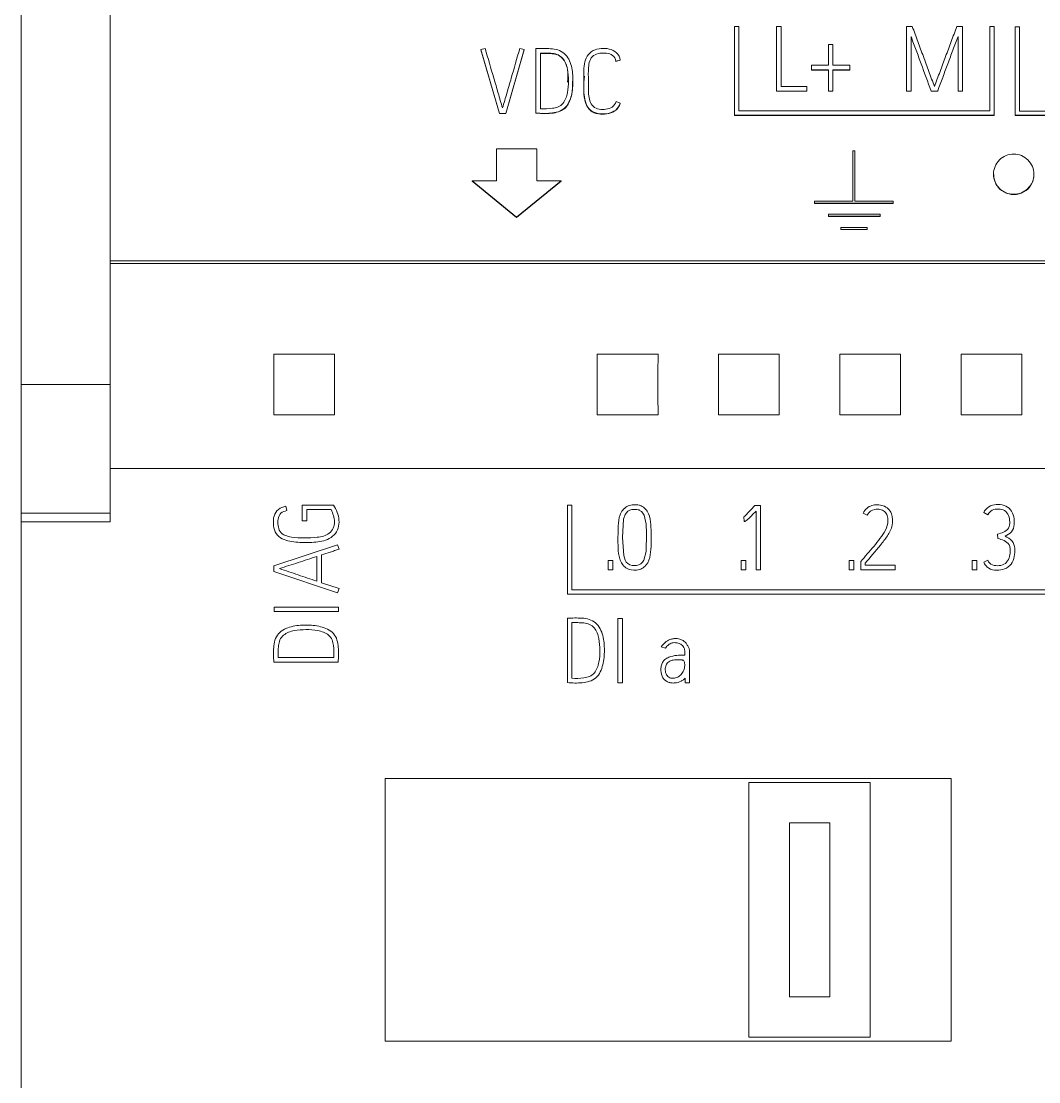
# Model space of a CAD drawing. Header units: millimetres. Extents: x 983 to 2111, y 2638 to 4457.
# Drawn here: x 1470.51 to 1495.68, y 3452.55 to 3478.79 of the extents above; entities that cross this region are included whole.
import ezdxf

# ---------------------------------------------------------------- set-up
doc = ezdxf.new("R2010")
doc.units = ezdxf.units.MM

# ---------------------------------------------------------------- blocks, each defined once
blk = doc.blocks.new('16DIDQ')
at = {"color": 7, "linetype": 'Continuous', "lineweight": 15}
for p, q in [((1470.51, 3469.808), (1470.51, 3500.253)), ((1472.71, 3472.864), (1472.71, 3499.407)), ((1488.261, 3478.664), (1488.151, 3478.664)), ((1488.151, 3478.664), (1488.151, 3476.468)), ((1488.261, 3476.579), (1488.261, 3478.664)), ((1489.196, 3477.067), (1489.196, 3478.661)), ((1489.196, 3478.661), (1489.309, 3478.661)), ((1489.309, 3478.661), (1489.309, 3477.18)), ((1492.409, 3477.067), (1492.409, 3478.663)), ((1492.409, 3478.663), (1492.551, 3478.663)), ((1493.651, 3478.663), (1493.796, 3478.663)), ((1493.796, 3478.663), (1493.796, 3477.067)), ((1494.47, 3478.664), (1494.47, 3476.579)), ((1494.58, 3478.664), (1494.47, 3478.664)), ((1494.58, 3476.468), (1494.58, 3478.664)), ((1495.093, 3478.654), (1495.203, 3478.654)), ((1495.093, 3476.468), (1495.093, 3478.654)), ((1495.203, 3478.654), (1495.203, 3476.569)), ((1490.476, 3478.22), (1490.587, 3478.22)), ((1490.476, 3477.706), (1490.476, 3478.22)), ((1490.587, 3478.22), (1490.587, 3477.706)), ((1492.522, 3478.415), (1492.522, 3477.067)), ((1493.683, 3477.067), (1493.683, 3478.419)), ((1481.876, 3478.091), (1481.985, 3478.122)), ((1482.338, 3476.515), (1481.876, 3478.091)), ((1481.876, 3478.084), (1481.876, 3478.091)), ((1481.876, 3478.084), (1482.338, 3476.508)), ((1482.953, 3478.091), (1482.493, 3476.515)), ((1482.493, 3476.508), (1482.953, 3478.084)), ((1482.844, 3478.122), (1482.953, 3478.091)), ((1482.953, 3478.084), (1482.953, 3478.091)), ((1483.243, 3478.116), (1483.243, 3476.526)), ((1483.357, 3476.63), (1483.357, 3478.003)), ((1485.329, 3477.834), (1485.221, 3477.808)), ((1485.329, 3477.827), (1485.221, 3477.801)), ((1485.221, 3477.808), (1485.221, 3477.801)), ((1485.329, 3477.834), (1485.329, 3477.827)), ((1490.059, 3477.594), (1490.059, 3477.706)), ((1490.059, 3477.706), (1490.476, 3477.706)), ((1490.587, 3477.706), (1491.009, 3477.706)), ((1491.009, 3477.706), (1491.009, 3477.594)), ((1484.426, 3477.445), (1484.426, 3477.438)), ((1490.476, 3477.594), (1490.059, 3477.594)), ((1490.059, 3477.587), (1490.059, 3477.594)), ((1490.059, 3477.587), (1490.476, 3477.587)), ((1490.476, 3477.067), (1490.476, 3477.594)), ((1491.009, 3477.594), (1490.587, 3477.594)), ((1490.587, 3477.594), (1490.587, 3477.067)), ((1490.587, 3477.587), (1491.009, 3477.587)), ((1491.009, 3477.594), (1491.009, 3477.587)), ((1484.158, 3477.311), (1484.158, 3477.318)), ((1489.309, 3477.18), (1489.944, 3477.18)), ((1489.944, 3477.18), (1489.944, 3477.067)), ((1489.944, 3477.067), (1489.196, 3477.067)), ((1489.196, 3477.06), (1489.196, 3477.067)), ((1489.196, 3477.06), (1489.944, 3477.06)), ((1489.944, 3477.067), (1489.944, 3477.06)), ((1490.587, 3477.067), (1490.476, 3477.067)), ((1490.476, 3477.067), (1490.476, 3477.06)), ((1490.476, 3477.06), (1490.587, 3477.06)), ((1490.587, 3477.067), (1490.587, 3477.06)), ((1492.522, 3477.067), (1492.409, 3477.067)), ((1492.409, 3477.067), (1492.409, 3477.06)), ((1492.522, 3477.06), (1492.409, 3477.06)), ((1492.522, 3477.06), (1492.522, 3477.067)), ((1493.179, 3477.067), (1493.017, 3477.067)), ((1493.017, 3477.06), (1493.017, 3477.067)), ((1493.179, 3477.06), (1493.017, 3477.06)), ((1493.179, 3477.06), (1493.179, 3477.067)), ((1493.796, 3477.067), (1493.683, 3477.067)), ((1493.683, 3477.06), (1493.683, 3477.067)), ((1493.796, 3477.06), (1493.683, 3477.06)), ((1493.796, 3477.06), (1493.796, 3477.067)), ((1485.223, 3476.805), (1485.327, 3476.767)), ((1485.327, 3476.767), (1485.327, 3476.76)), ((1482.338, 3476.508), (1482.338, 3476.515)), ((1482.493, 3476.515), (1482.338, 3476.515)), ((1482.338, 3476.508), (1482.493, 3476.508)), ((1482.493, 3476.508), (1482.493, 3476.515)), ((1483.243, 3476.526), (1483.243, 3476.519)), ((1488.151, 3476.468), (1488.151, 3476.461)), ((1488.151, 3476.468), (1494.58, 3476.468)), ((1488.151, 3476.461), (1494.58, 3476.461)), ((1494.47, 3476.579), (1488.261, 3476.579)), ((1494.58, 3476.468), (1494.58, 3476.461)), ((1495.093, 3476.461), (1495.093, 3476.468)), ((1530.594, 3476.468), (1495.093, 3476.468)), ((1495.093, 3476.461), (1530.594, 3476.461)), ((1495.203, 3476.569), (1530.484, 3476.569)), ((1482.264, 3474.842), (1482.266, 3475.634)), ((1482.266, 3475.634), (1483.264, 3475.634)), ((1483.264, 3475.634), (1483.264, 3474.842)), ((1491.082, 3475.589), (1491.081, 3474.343)), ((1491.132, 3475.589), (1491.082, 3475.589)), ((1491.132, 3474.341), (1491.132, 3475.589)), ((1481.664, 3474.842), (1482.264, 3474.842)), ((1482.764, 3473.944), (1481.664, 3474.842)), ((1481.664, 3474.842), (1481.664, 3474.834)), ((1482.764, 3473.937), (1481.664, 3474.834)), ((1483.864, 3474.842), (1482.764, 3473.944)), ((1483.864, 3474.834), (1482.764, 3473.937)), ((1483.264, 3474.842), (1483.864, 3474.842)), ((1483.864, 3474.834), (1483.864, 3474.842)), ((1494.56, 3475.009), (1494.56, 3475.002)), ((1495.56, 3475.002), (1495.56, 3475.009)), ((1490.132, 3474.291), (1490.132, 3474.343)), ((1491.081, 3474.343), (1490.132, 3474.343)), ((1492.081, 3474.291), (1490.132, 3474.291)), ((1490.132, 3474.291), (1490.132, 3474.284)), ((1490.132, 3474.284), (1492.081, 3474.284)), ((1492.081, 3474.341), (1491.132, 3474.341)), ((1492.081, 3474.341), (1492.081, 3474.291)), ((1492.081, 3474.284), (1492.081, 3474.291)), ((1490.482, 3473.968), (1490.482, 3474.02)), ((1491.758, 3474.02), (1490.482, 3474.02)), ((1491.758, 3474.02), (1491.758, 3473.968)), ((1482.764, 3473.937), (1482.764, 3473.944)), ((1490.482, 3473.968), (1490.482, 3473.961)), ((1491.758, 3473.968), (1490.482, 3473.968)), ((1490.482, 3473.961), (1491.758, 3473.961)), ((1491.758, 3473.961), (1491.758, 3473.968)), ((1490.783, 3473.645), (1490.783, 3473.694)), ((1491.433, 3473.694), (1490.783, 3473.694)), ((1491.433, 3473.645), (1490.783, 3473.645)), ((1490.783, 3473.645), (1490.783, 3473.638)), ((1490.783, 3473.638), (1491.433, 3473.638)), ((1491.433, 3473.694), (1491.433, 3473.645)), ((1491.433, 3473.638), (1491.433, 3473.645)), ((1538.31, 3472.864), (1472.71, 3472.864)), ((1472.71, 3472.796), (1472.71, 3472.864)), ((1538.31, 3472.796), (1472.71, 3472.796)), ((1472.71, 3472.796), (1472.71, 3467.724)), ((1476.758, 3470.56), (1478.262, 3470.56)), ((1484.758, 3470.56), (1486.262, 3470.56)), ((1487.758, 3470.56), (1489.262, 3470.56)), ((1492.262, 3470.56), (1490.758, 3470.56)), ((1493.758, 3470.56), (1495.262, 3470.56)), ((1472.71, 3469.808), (1470.51, 3469.808)), ((1470.51, 3466.62), (1470.51, 3469.808)), ((1478.262, 3469.056), (1476.758, 3469.056)), ((1486.262, 3469.056), (1484.758, 3469.056)), ((1489.262, 3469.056), (1487.758, 3469.056)), ((1490.758, 3469.056), (1492.262, 3469.056)), ((1495.262, 3469.056), (1493.758, 3469.056)), ((1538.31, 3467.724), (1472.71, 3467.724)), ((1472.71, 3466.407), (1472.71, 3467.724)), ((1477.081, 3466.685), (1477.055, 3466.793)), ((1477.463, 3466.822), (1477.463, 3466.429)), ((1478.238, 3466.822), (1477.463, 3466.822)), ((1477.574, 3466.429), (1477.574, 3466.711)), ((1477.574, 3466.711), (1478.173, 3466.711)), ((1484.021, 3464.617), (1484.021, 3466.817)), ((1484.021, 3466.817), (1484.131, 3466.817)), ((1484.131, 3466.817), (1484.131, 3464.727)), ((1488.657, 3466.813), (1488.797, 3466.813)), ((1488.686, 3465.22), (1488.686, 3466.676)), ((1488.797, 3466.813), (1488.797, 3465.22)), ((1470.51, 3466.42), (1470.51, 3466.62)), ((1470.51, 3466.62), (1472.71, 3466.62)), ((1470.51, 3466.407), (1470.51, 3466.42)), ((1470.51, 3466.407), (1470.51, 3447.209)), ((1472.71, 3466.407), (1470.51, 3466.407)), ((1477.463, 3466.429), (1477.574, 3466.429)), ((1488.395, 3466.418), (1488.388, 3466.536)), ((1491.337, 3466.625), (1491.436, 3466.574)), ((1494.318, 3466.636), (1494.42, 3466.585)), ((1494.657, 3466.103), (1494.664, 3465.992)), ((1476.757, 3465.322), (1478.335, 3465.839)), ((1478.335, 3465.839), (1478.371, 3465.73)), ((1477.825, 3464.94), (1477.825, 3465.551)), ((1477.938, 3465.588), (1477.938, 3464.903)), ((1485.03, 3465.217), (1485.03, 3465.45)), ((1485.03, 3465.45), (1485.143, 3465.45)), ((1485.143, 3465.45), (1485.143, 3465.217)), ((1488.322, 3465.455), (1488.435, 3465.455)), ((1488.322, 3465.222), (1488.322, 3465.455)), ((1488.435, 3465.455), (1488.435, 3465.222)), ((1490.99, 3465.222), (1490.99, 3465.455)), ((1490.99, 3465.455), (1491.104, 3465.455)), ((1491.104, 3465.455), (1491.104, 3465.222)), ((1491.277, 3465.426), (1491.277, 3465.222)), ((1491.388, 3465.386), (1491.388, 3465.333)), ((1494.031, 3465.222), (1494.031, 3465.455)), ((1494.031, 3465.455), (1494.145, 3465.455)), ((1494.145, 3465.455), (1494.145, 3465.222)), ((1494.42, 3465.46), (1494.318, 3465.413)), ((1476.757, 3465.18), (1476.757, 3465.322)), ((1478.335, 3464.65), (1476.757, 3465.18)), ((1485.143, 3465.217), (1485.03, 3465.217)), ((1488.435, 3465.222), (1488.322, 3465.222)), ((1488.797, 3465.22), (1488.686, 3465.22)), ((1491.104, 3465.222), (1490.99, 3465.222)), ((1492.129, 3465.222), (1491.277, 3465.222)), ((1491.388, 3465.333), (1492.129, 3465.333)), ((1492.129, 3465.333), (1492.129, 3465.222)), ((1494.145, 3465.222), (1494.031, 3465.222)), ((1477.938, 3464.903), (1478.371, 3464.756)), ((1478.371, 3464.756), (1478.335, 3464.65)), ((1508.07, 3464.617), (1484.021, 3464.617)), ((1484.131, 3464.727), (1507.962, 3464.727)), ((1476.764, 3464.299), (1478.36, 3464.299)), ((1476.764, 3464.299), (1476.764, 3464.188)), ((1478.36, 3464.299), (1478.36, 3464.188)), ((1478.36, 3464.188), (1476.764, 3464.188)), ((1484.02, 3462.433), (1484.02, 3464.027)), ((1484.133, 3463.914), (1484.133, 3462.538)), ((1485.269, 3462.422), (1485.269, 3464.018)), ((1485.269, 3464.018), (1485.38, 3464.018)), ((1485.38, 3464.018), (1485.38, 3462.422)), ((1486.336, 3463.317), (1486.443, 3463.281)), ((1478.244, 3463.052), (1476.868, 3463.052)), ((1478.349, 3462.939), (1476.755, 3462.939)), ((1486.929, 3462.538), (1486.929, 3462.422)), ((1485.38, 3462.422), (1485.269, 3462.422)), ((1486.929, 3462.422), (1487.042, 3462.422)), ((1479.51, 3453.558), (1479.51, 3460.058)), ((1479.51, 3460.058), (1493.51, 3460.058)), ((1491.51, 3459.958), (1488.51, 3459.958)), ((1488.51, 3459.958), (1488.51, 3453.658)), ((1491.51, 3453.658), (1491.51, 3459.958)), ((1493.51, 3460.058), (1493.51, 3453.558)), ((1489.51, 3454.658), (1489.51, 3458.958)), ((1489.51, 3458.958), (1490.51, 3458.958)), ((1490.51, 3458.958), (1490.51, 3454.658)), ((1490.51, 3454.658), (1489.51, 3454.658)), ((1493.51, 3453.558), (1479.51, 3453.558)), ((1488.51, 3453.658), (1491.51, 3453.658))]:
    blk.add_line(p, q, dxfattribs=at)
at = {"color": 7, "linetype": 'Continuous', "lineweight": 15, "flags": 128}
blk.add_lwpolyline([(1485.737, 3466.714), (1485.615, 3466.714), (1485.563, 3466.698), (1485.518, 3466.67), (1485.481, 3466.633), (1485.451, 3466.589), (1485.41, 3466.475), (1485.384, 3466.024), (1485.412, 3465.573), (1485.451, 3465.456), (1485.477, 3465.414), (1485.514, 3465.376), (1485.563, 3465.348), (1485.619, 3465.33), (1485.733, 3465.328), (1485.789, 3465.343), (1485.837, 3465.37), (1485.877, 3465.407), (1485.91, 3465.456), (1485.968, 3465.674), (1485.978, 3466.127), (1485.97, 3466.352), (1485.919, 3466.573), (1485.888, 3466.624), (1485.851, 3466.664), (1485.781, 3466.705), (1485.776, 3466.707), (1485.773, 3466.708), (1485.773, 3466.708), (1485.773, 3466.708), (1485.773, 3466.708), (1485.773, 3466.708), (1485.773, 3466.708), (1485.772, 3466.708), (1485.772, 3466.708), (1485.772, 3466.708), (1485.772, 3466.708), (1485.772, 3466.708), (1485.772, 3466.708), (1485.773, 3466.708), (1485.773, 3466.708), (1485.774, 3466.708), (1485.774, 3466.708), (1485.774, 3466.708), (1485.774, 3466.708), (1485.774, 3466.708), (1485.772, 3466.708), (1485.772, 3466.708), (1485.772, 3466.708), (1485.772, 3466.708), (1485.773, 3466.708), (1485.773, 3466.708), (1485.773, 3466.708), (1485.773, 3466.708), (1485.785, 3466.704), (1485.786, 3466.703), (1485.796, 3466.7), (1485.803, 3466.698), (1485.806, 3466.697), (1485.807, 3466.697), (1485.807, 3466.697), (1485.807, 3466.697), (1485.807, 3466.697), (1485.807, 3466.697), (1485.807, 3466.697), (1485.807, 3466.697), (1485.807, 3466.697), (1485.808, 3466.696), (1485.808, 3466.696), (1485.808, 3466.696), (1485.808, 3466.696), (1485.807, 3466.696), (1485.806, 3466.697), (1485.806, 3466.697), (1485.806, 3466.697), (1485.806, 3466.697), (1485.806, 3466.697), (1485.807, 3466.697), (1485.807, 3466.697), (1485.807, 3466.696), (1485.808, 3466.696), (1485.808, 3466.696), (1485.808, 3466.696), (1485.807, 3466.696), (1485.807, 3466.697), (1485.806, 3466.697), (1485.806, 3466.697), (1485.806, 3466.697), (1485.806, 3466.697), (1485.806, 3466.697), (1485.806, 3466.697), (1485.807, 3466.697), (1485.807, 3466.697), (1485.807, 3466.696), (1485.807, 3466.696), (1485.807, 3466.696), (1485.807, 3466.696), (1485.807, 3466.697), (1485.806, 3466.697), (1485.806, 3466.697), (1485.806, 3466.697), (1485.806, 3466.697), (1485.806, 3466.697), (1485.807, 3466.697), (1485.807, 3466.697), (1485.807, 3466.697), (1485.807, 3466.697), (1485.807, 3466.697), (1485.806, 3466.697), (1485.806, 3466.697), (1485.806, 3466.697), (1485.806, 3466.697), (1485.806, 3466.697), (1485.807, 3466.697), (1485.807, 3466.697), (1485.807, 3466.697), (1485.807, 3466.697), (1485.807, 3466.697), (1485.807, 3466.697), (1485.806, 3466.697), (1485.806, 3466.697), (1485.806, 3466.697), (1485.806, 3466.697), (1485.806, 3466.697), (1485.806, 3466.697), (1485.806, 3466.697), (1485.807, 3466.697), (1485.807, 3466.697), (1485.807, 3466.697), (1485.807, 3466.697), (1485.807, 3466.697), (1485.806, 3466.697), (1485.806, 3466.697), (1485.806, 3466.697), (1485.806, 3466.697), (1485.803, 3466.698), (1485.785, 3466.703), (1485.737, 3466.714)], dxfattribs=at)
at = {"color": 7, "linetype": 'Continuous', "lineweight": 15}
blk.add_arc((1495.063, 3475.001), 0.497, 179.8041, 0.1512, dxfattribs=at)
for points, knots in [([(1492.551, 3478.663), (1492.597, 3478.539), (1492.642, 3478.415), (1492.733, 3478.168), (1492.78, 3478.045), (1492.869, 3477.797), (1492.915, 3477.673), (1492.984, 3477.488), (1493.007, 3477.426), (1493.053, 3477.302), (1493.074, 3477.24), (1493.101, 3477.18)], [0, 0, 0, 0, 0.25, 0.25, 0.5, 0.5, 0.75, 0.75, 0.875, 0.875, 1, 1, 1, 1]), ([(1493.101, 3477.18), (1493.144, 3477.304), (1493.192, 3477.427), (1493.238, 3477.551), (1493.284, 3477.674), (1493.329, 3477.798), (1493.375, 3477.922), (1493.421, 3478.045), (1493.468, 3478.168), (1493.514, 3478.292), (1493.56, 3478.415), (1493.606, 3478.539), (1493.651, 3478.663)], [0, 0, 0, 0, 0.000396463, 0.000396463, 0.000396463, 0.000792825, 0.000792825, 0.000792825, 0.001189117, 0.001189117, 0.001189117, 0.001585407, 0.001585407, 0.001585407, 0.001585407]), ([(1493.017, 3477.067), (1492.935, 3477.291), (1492.852, 3477.516), (1492.728, 3477.853), (1492.688, 3477.966), (1492.604, 3478.19), (1492.561, 3478.302), (1492.522, 3478.415)], [0, 0, 0, 0, 0.5, 0.5, 0.75, 0.75, 1, 1, 1, 1]), ([(1493.683, 3478.419), (1493.641, 3478.306), (1493.597, 3478.194), (1493.555, 3478.082), (1493.513, 3477.969), (1493.471, 3477.856), (1493.43, 3477.743), (1493.388, 3477.631), (1493.346, 3477.518), (1493.304, 3477.405), (1493.262, 3477.292), (1493.221, 3477.179), (1493.179, 3477.067)], [0, 0, 0, 0, 0.000361634, 0.000361634, 0.000361634, 0.000723249, 0.000723249, 0.000723249, 0.001084847, 0.001084847, 0.001084847, 0.001446445, 0.001446445, 0.001446445, 0.001446445]), ([(1481.985, 3478.122), (1482.056, 3477.876), (1482.126, 3477.63), (1482.236, 3477.262), (1482.272, 3477.139), (1482.343, 3476.893), (1482.376, 3476.77), (1482.416, 3476.648)], [0, 0, 0, 0, 0.5, 0.5, 0.75, 0.75, 1, 1, 1, 1]), ([(1482.416, 3476.648), (1482.435, 3476.709), (1482.451, 3476.771), (1482.487, 3476.894), (1482.505, 3476.955), (1482.56, 3477.139), (1482.595, 3477.262), (1482.7, 3477.631), (1482.771, 3477.877), (1482.844, 3478.122)], [0, 0, 0, 0, 0.125, 0.125, 0.25, 0.25, 0.5, 0.5, 1, 1, 1, 1]), ([(1483.243, 3476.526), (1483.365, 3476.51), (1483.487, 3476.509), (1483.669, 3476.527), (1483.73, 3476.538), (1483.847, 3476.575), (1483.903, 3476.602), (1483.997, 3476.682), (1484.031, 3476.734), (1484.084, 3476.844), (1484.104, 3476.901), (1484.149, 3477.079), (1484.158, 3477.201), (1484.157, 3477.443), (1484.149, 3477.565), (1484.09, 3477.801), (1484.032, 3477.915), (1483.895, 3478.035), (1483.841, 3478.066), (1483.725, 3478.102), (1483.664, 3478.11), (1483.544, 3478.118), (1483.484, 3478.118), (1483.364, 3478.117), (1483.304, 3478.116), (1483.243, 3478.116)], [0, 0, 0, 0, 0.125, 0.125, 0.1875, 0.1875, 0.25, 0.25, 0.3125, 0.3125, 0.375, 0.375, 0.5, 0.5, 0.625, 0.625, 0.75, 0.75, 0.8125, 0.8125, 0.875, 0.875, 0.9375, 0.9375, 1, 1, 1, 1]), ([(1483.357, 3478.003), (1483.406, 3478.003), (1483.455, 3478.003), (1483.553, 3478.002), (1483.602, 3478.002), (1483.699, 3477.992), (1483.748, 3477.981), (1483.835, 3477.938), (1483.874, 3477.907), (1483.939, 3477.834), (1483.964, 3477.791), (1484.001, 3477.7), (1484.013, 3477.653), (1484.04, 3477.509), (1484.045, 3477.413), (1484.047, 3477.22), (1484.042, 3477.123), (1484.013, 3476.98), (1483.999, 3476.933), (1483.963, 3476.842), (1483.94, 3476.798), (1483.878, 3476.722), (1483.837, 3476.693), (1483.746, 3476.657), (1483.697, 3476.647), (1483.552, 3476.627), (1483.454, 3476.625), (1483.357, 3476.63)], [0, 0, 0, 0, 0.0625, 0.0625, 0.125, 0.125, 0.1875, 0.1875, 0.25, 0.25, 0.3125, 0.3125, 0.375, 0.375, 0.5, 0.5, 0.625, 0.625, 0.6875, 0.6875, 0.75, 0.75, 0.8125, 0.8125, 0.875, 0.875, 1, 1, 1, 1]), ([(1483.357, 3477.996), (1483.453, 3477.999), (1483.595, 3478.003), (1483.78, 3477.968), (1483.89, 3477.891), (1483.98, 3477.767), (1484.042, 3477.562), (1484.031, 3477.392), (1484.024, 3477.289)], [0, 0, 0, 0, 0.244544, 0.356373, 0.469106, 0.574043, 0.739723, 1, 1, 1, 1]), ([(1485.327, 3476.767), (1485.308, 3476.701), (1485.268, 3476.641), (1485.161, 3476.554), (1485.094, 3476.528), (1484.959, 3476.499), (1484.889, 3476.495), (1484.753, 3476.512), (1484.685, 3476.532), (1484.567, 3476.604), (1484.523, 3476.662), (1484.466, 3476.787), (1484.449, 3476.855), (1484.419, 3477.058), (1484.426, 3477.194), (1484.426, 3477.397), (1484.426, 3477.465), (1484.427, 3477.601), (1484.429, 3477.669), (1484.451, 3477.804), (1484.473, 3477.871), (1484.544, 3477.986), (1484.594, 3478.036), (1484.717, 3478.097), (1484.785, 3478.111), (1484.921, 3478.125), (1484.99, 3478.122), (1485.123, 3478.092), (1485.187, 3478.062), (1485.286, 3477.966), (1485.318, 3477.903), (1485.329, 3477.834)], [0, 0, 0, 0, 0.0625, 0.0625, 0.125, 0.125, 0.1875, 0.1875, 0.25, 0.25, 0.3125, 0.3125, 0.375, 0.375, 0.5, 0.5, 0.5625, 0.5625, 0.625, 0.625, 0.6875, 0.6875, 0.75, 0.75, 0.8125, 0.8125, 0.875, 0.875, 0.9375, 0.9375, 1, 1, 1, 1]), ([(1485.221, 3477.808), (1485.21, 3477.862), (1485.182, 3477.912), (1485.097, 3477.984), (1485.042, 3477.999), (1484.932, 3478.009), (1484.876, 3478.01), (1484.768, 3477.993), (1484.714, 3477.975), (1484.622, 3477.911), (1484.591, 3477.863), (1484.555, 3477.758), (1484.547, 3477.703), (1484.533, 3477.54), (1484.54, 3477.429), (1484.539, 3477.208), (1484.536, 3477.098), (1484.55, 3476.933), (1484.557, 3476.878), (1484.592, 3476.773), (1484.621, 3476.724), (1484.702, 3476.649), (1484.754, 3476.623), (1484.863, 3476.608), (1484.919, 3476.612), (1485.029, 3476.624), (1485.085, 3476.637), (1485.174, 3476.704), (1485.206, 3476.752), (1485.223, 3476.805)], [0, 0, 0, 0, 0.0625, 0.0625, 0.125, 0.125, 0.1875, 0.1875, 0.25, 0.25, 0.3125, 0.3125, 0.375, 0.375, 0.5, 0.5, 0.625, 0.625, 0.6875, 0.6875, 0.75, 0.75, 0.8125, 0.8125, 0.875, 0.875, 0.9375, 0.9375, 1, 1, 1, 1]), ([(1485.327, 3476.76), (1485.313, 3476.724), (1485.284, 3476.652), (1485.198, 3476.57), (1485.065, 3476.508), (1484.888, 3476.481), (1484.712, 3476.511), (1484.582, 3476.583), (1484.496, 3476.694), (1484.403, 3476.98), (1484.424, 3477.24), (1484.44, 3477.439)], [0, 0, 0, 0, 0.0657342, 0.1314799, 0.1965134, 0.3130144, 0.4303812, 0.495363, 0.5608197, 0.6648703, 1, 1, 1, 1]), ([(1483.243, 3476.519), (1483.389, 3476.51), (1483.592, 3476.496), (1483.832, 3476.557), (1483.961, 3476.632), (1484.065, 3476.774), (1484.148, 3477.004), (1484.145, 3477.201), (1484.144, 3477.311)], [0, 0, 0, 0, 0.297259, 0.415033, 0.506017, 0.597426, 0.773064, 1, 1, 1, 1]), ([(1495.56, 3475.009), (1495.56, 3475.141), (1495.505, 3475.269), (1495.321, 3475.453), (1495.19, 3475.507), (1494.93, 3475.507), (1494.8, 3475.454), (1494.613, 3475.269), (1494.56, 3475.139), (1494.56, 3474.879), (1494.614, 3474.749), (1494.798, 3474.566), (1494.928, 3474.512), (1495.191, 3474.511), (1495.32, 3474.565), (1495.505, 3474.749), (1495.56, 3474.877), (1495.56, 3475.009)], [0, 0, 0, 0, 0.125, 0.125, 0.25, 0.25, 0.375, 0.375, 0.5, 0.5, 0.625, 0.625, 0.75, 0.75, 0.875, 0.875, 1, 1, 1, 1]), ([(1477.055, 3466.793), (1476.989, 3466.78), (1476.926, 3466.755), (1476.82, 3466.676), (1476.782, 3466.616), (1476.746, 3466.489), (1476.744, 3466.421), (1476.751, 3466.289), (1476.765, 3466.222), (1476.823, 3466.103), (1476.87, 3466.052), (1476.98, 3465.977), (1477.043, 3465.953), (1477.235, 3465.905), (1477.368, 3465.9), (1477.633, 3465.898), (1477.766, 3465.899), (1477.961, 3465.928), (1478.026, 3465.944), (1478.147, 3466), (1478.202, 3466.038), (1478.296, 3466.131), (1478.33, 3466.19), (1478.368, 3466.318), (1478.374, 3466.384), (1478.365, 3466.517), (1478.349, 3466.581), (1478.3, 3466.705), (1478.272, 3466.765), (1478.238, 3466.822)], [0, 0, 0, 0, 0.0625, 0.0625, 0.125, 0.125, 0.1875, 0.1875, 0.25, 0.25, 0.3125, 0.3125, 0.375, 0.375, 0.5, 0.5, 0.625, 0.625, 0.6875, 0.6875, 0.75, 0.75, 0.8125, 0.8125, 0.875, 0.875, 0.9375, 0.9375, 1, 1, 1, 1]), ([(1478.173, 3466.711), (1478.199, 3466.664), (1478.218, 3466.615), (1478.248, 3466.513), (1478.259, 3466.46), (1478.26, 3466.354), (1478.25, 3466.3), (1478.207, 3466.203), (1478.171, 3466.161), (1478.087, 3466.095), (1478.041, 3466.068), (1477.937, 3466.038), (1477.885, 3466.031), (1477.726, 3466.014), (1477.619, 3466.012), (1477.406, 3466.013), (1477.298, 3466.016), (1477.14, 3466.04), (1477.088, 3466.052), (1476.989, 3466.092), (1476.942, 3466.123), (1476.882, 3466.212), (1476.87, 3466.265), (1476.858, 3466.371), (1476.857, 3466.425), (1476.873, 3466.53), (1476.895, 3466.584), (1476.975, 3466.656), (1477.029, 3466.672), (1477.081, 3466.685)], [0, 0, 0, 0, 0.0625, 0.0625, 0.125, 0.125, 0.1875, 0.1875, 0.25, 0.25, 0.3125, 0.3125, 0.375, 0.375, 0.5, 0.5, 0.625, 0.625, 0.6875, 0.6875, 0.75, 0.75, 0.8125, 0.8125, 0.875, 0.875, 0.9375, 0.9375, 1, 1, 1, 1]), ([(1485.76, 3466.825), (1485.805, 3466.817), (1485.849, 3466.802), (1485.838, 3466.806), (1485.794, 3466.821), (1485.814, 3466.814), (1485.864, 3466.795), (1485.939, 3466.743), (1485.97, 3466.708), (1486.044, 3466.592), (1486.065, 3466.501), (1486.088, 3466.32), (1486.089, 3466.229), (1486.09, 3466.047), (1486.091, 3465.955), (1486.088, 3465.773), (1486.085, 3465.682), (1486.054, 3465.502), (1486.025, 3465.412), (1485.939, 3465.305), (1485.904, 3465.274), (1485.824, 3465.231), (1485.779, 3465.219), (1485.641, 3465.203), (1485.545, 3465.219), (1485.43, 3465.297), (1485.397, 3465.33), (1485.347, 3465.406), (1485.328, 3465.449), (1485.288, 3465.58), (1485.278, 3465.671), (1485.27, 3465.853), (1485.271, 3465.944), (1485.272, 3466.127), (1485.27, 3466.218), (1485.281, 3466.4), (1485.292, 3466.493), (1485.34, 3466.621), (1485.361, 3466.662), (1485.417, 3466.735), (1485.453, 3466.766), (1485.533, 3466.81), (1485.578, 3466.822), (1485.669, 3466.833), (1485.715, 3466.833), (1485.76, 3466.825)], [0, 0, 0, 0, 0.03125, 0.03125, 0.0625, 0.0625, 0.09375, 0.09375, 0.125, 0.125, 0.1875, 0.1875, 0.25, 0.25, 0.3125, 0.3125, 0.375, 0.375, 0.4375, 0.4375, 0.46875, 0.46875, 0.5, 0.5, 0.5625, 0.5625, 0.59375, 0.59375, 0.625, 0.625, 0.6875, 0.6875, 0.75, 0.75, 0.8125, 0.8125, 0.875, 0.875, 0.90625, 0.90625, 0.9375, 0.9375, 0.96875, 0.96875, 1, 1, 1, 1]), ([(1488.388, 3466.536), (1488.413, 3466.557), (1488.437, 3466.579), (1488.46, 3466.602), (1488.483, 3466.624), (1488.505, 3466.648), (1488.527, 3466.671), (1488.571, 3466.718), (1488.615, 3466.765), (1488.657, 3466.813)], [0, 0, 0, 0, 0.000096796, 0.000096796, 0.000096796, 0.0001933989, 0.0001933989, 0.0001933989, 0.000385964, 0.000385964, 0.000385964, 0.000385964]), ([(1488.686, 3466.676), (1488.664, 3466.652), (1488.641, 3466.628), (1488.618, 3466.604), (1488.596, 3466.58), (1488.573, 3466.556), (1488.549, 3466.532), (1488.529, 3466.512), (1488.507, 3466.491), (1488.485, 3466.471), (1488.47, 3466.457), (1488.455, 3466.444), (1488.437, 3466.433), (1488.43, 3466.428), (1488.422, 3466.424), (1488.414, 3466.421), (1488.408, 3466.42), (1488.402, 3466.418), (1488.395, 3466.418)], [0, 0, 0, 0, 0.0000990184, 0.0000990184, 0.0000990184, 0.0001980448, 0.0001980448, 0.0001980448, 0.0002868806, 0.0002868806, 0.0002868806, 0.0003483915, 0.0003483915, 0.0003483915, 0.0003746495, 0.0003746495, 0.0003746495, 0.000393231, 0.000393231, 0.000393231, 0.000393231]), ([(1491.436, 3466.574), (1491.472, 3466.649), (1491.545, 3466.704), (1491.669, 3466.723), (1491.71, 3466.722), (1491.792, 3466.706), (1491.832, 3466.69), (1491.896, 3466.637), (1491.919, 3466.601), (1491.945, 3466.521), (1491.95, 3466.48), (1491.948, 3466.355), (1491.926, 3466.273), (1491.85, 3466.127), (1491.801, 3466.061), (1491.703, 3465.928), (1491.651, 3465.865), (1491.492, 3465.675), (1491.384, 3465.551), (1491.277, 3465.426)], [0, 0, 0, 0, 0.125, 0.125, 0.1875, 0.1875, 0.25, 0.25, 0.3125, 0.3125, 0.375, 0.375, 0.5, 0.5, 0.625, 0.625, 0.75, 0.75, 1, 1, 1, 1]), ([(1491.388, 3465.386), (1491.512, 3465.534), (1491.639, 3465.68), (1491.822, 3465.904), (1491.881, 3465.98), (1491.961, 3466.101), (1491.986, 3466.142), (1492.026, 3466.23), (1492.042, 3466.277), (1492.069, 3466.418), (1492.069, 3466.519), (1492.018, 3466.656), (1491.991, 3466.697), (1491.923, 3466.765), (1491.879, 3466.79), (1491.788, 3466.822), (1491.739, 3466.83), (1491.643, 3466.832), (1491.594, 3466.827), (1491.455, 3466.784), (1491.377, 3466.714), (1491.337, 3466.625)], [0, 0, 0, 0, 0.25, 0.25, 0.375, 0.375, 0.4375, 0.4375, 0.5, 0.5, 0.625, 0.625, 0.6875, 0.6875, 0.75, 0.75, 0.8125, 0.8125, 0.875, 0.875, 1, 1, 1, 1]), ([(1494.848, 3466.052), (1494.906, 3466.081), (1494.961, 3466.114), (1495.046, 3466.213), (1495.068, 3466.276), (1495.078, 3466.406), (1495.073, 3466.47), (1495.045, 3466.596), (1495.02, 3466.658), (1494.938, 3466.757), (1494.882, 3466.795), (1494.758, 3466.834), (1494.693, 3466.839), (1494.564, 3466.83), (1494.5, 3466.812), (1494.39, 3466.745), (1494.344, 3466.696), (1494.318, 3466.636)], [0, 0, 0, 0, 0.125, 0.125, 0.25, 0.25, 0.375, 0.375, 0.5, 0.5, 0.625, 0.625, 0.75, 0.75, 0.875, 0.875, 1, 1, 1, 1]), ([(1494.42, 3466.585), (1494.444, 3466.632), (1494.481, 3466.673), (1494.576, 3466.719), (1494.631, 3466.726), (1494.736, 3466.723), (1494.79, 3466.714), (1494.88, 3466.656), (1494.913, 3466.611), (1494.953, 3466.514), (1494.96, 3466.46), (1494.962, 3466.354), (1494.958, 3466.299), (1494.901, 3466.209), (1494.857, 3466.176), (1494.761, 3466.132), (1494.708, 3466.118), (1494.657, 3466.103)], [0, 0, 0, 0, 0.125, 0.125, 0.25, 0.25, 0.375, 0.375, 0.5, 0.5, 0.625, 0.625, 0.75, 0.75, 0.875, 0.875, 1, 1, 1, 1]), ([(1494.318, 3465.413), (1494.331, 3465.382), (1494.348, 3465.353), (1494.389, 3465.3), (1494.415, 3465.278), (1494.502, 3465.227), (1494.57, 3465.213), (1494.705, 3465.21), (1494.772, 3465.218), (1494.898, 3465.266), (1494.954, 3465.308), (1495.035, 3465.418), (1495.059, 3465.483), (1495.086, 3465.614), (1495.091, 3465.682), (1495.081, 3465.817), (1495.057, 3465.884), (1494.969, 3465.987), (1494.909, 3466.021), (1494.848, 3466.052)], [0, 0, 0, 0, 0.0625, 0.0625, 0.125, 0.125, 0.25, 0.25, 0.375, 0.375, 0.5, 0.5, 0.625, 0.625, 0.75, 0.75, 0.875, 0.875, 1, 1, 1, 1]), ([(1494.664, 3465.992), (1494.718, 3465.983), (1494.771, 3465.97), (1494.871, 3465.921), (1494.916, 3465.885), (1494.958, 3465.814), (1494.967, 3465.787), (1494.975, 3465.732), (1494.975, 3465.704), (1494.971, 3465.622), (1494.963, 3465.567), (1494.927, 3465.461), (1494.897, 3465.413), (1494.808, 3465.346), (1494.752, 3465.331), (1494.642, 3465.321), (1494.584, 3465.323), (1494.481, 3465.363), (1494.442, 3465.408), (1494.42, 3465.46)], [0, 0, 0, 0, 0.125, 0.125, 0.25, 0.25, 0.3125, 0.3125, 0.375, 0.375, 0.5, 0.5, 0.625, 0.625, 0.75, 0.75, 0.875, 0.875, 1, 1, 1, 1]), ([(1478.371, 3465.73), (1478.334, 3465.719), (1478.298, 3465.707), (1478.263, 3465.695), (1478.227, 3465.682), (1478.191, 3465.67), (1478.155, 3465.658), (1478.083, 3465.634), (1478.01, 3465.611), (1477.938, 3465.588)], [0, 0, 0, 0, 0.0001138932, 0.0001138932, 0.0001138932, 0.000227757, 0.000227757, 0.000227757, 0.000455426, 0.000455426, 0.000455426, 0.000455426]), ([(1477.825, 3465.551), (1477.748, 3465.526), (1477.67, 3465.501), (1477.593, 3465.476), (1477.516, 3465.451), (1477.439, 3465.426), (1477.362, 3465.4), (1477.208, 3465.35), (1477.053, 3465.302), (1476.899, 3465.251)], [0, 0, 0, 0, 0.0002431716, 0.0002431716, 0.0002431716, 0.00048634, 0.00048634, 0.00048634, 0.0009726669, 0.0009726669, 0.0009726669, 0.0009726669]), ([(1476.899, 3465.251), (1476.977, 3465.225), (1477.054, 3465.2), (1477.131, 3465.174), (1477.208, 3465.148), (1477.285, 3465.122), (1477.362, 3465.096), (1477.516, 3465.043), (1477.67, 3464.992), (1477.825, 3464.94)], [0, 0, 0, 0, 0.0002440374, 0.0002440374, 0.0002440374, 0.0004880737, 0.0004880737, 0.0004880737, 0.0009761416, 0.0009761416, 0.0009761416, 0.0009761416]), ([(1476.755, 3462.939), (1476.754, 3463.059), (1476.749, 3463.179), (1476.76, 3463.359), (1476.768, 3463.419), (1476.805, 3463.536), (1476.835, 3463.591), (1476.956, 3463.729), (1477.071, 3463.785), (1477.308, 3463.844), (1477.43, 3463.853), (1477.674, 3463.854), (1477.795, 3463.845), (1478.032, 3463.784), (1478.151, 3463.736), (1478.275, 3463.598), (1478.302, 3463.542), (1478.337, 3463.425), (1478.347, 3463.365), (1478.367, 3463.182), (1478.363, 3463.06), (1478.349, 3462.939)], [0, 0, 0, 0, 0.125, 0.125, 0.1875, 0.1875, 0.25, 0.25, 0.375, 0.375, 0.5, 0.5, 0.625, 0.625, 0.75, 0.75, 0.8125, 0.8125, 0.875, 0.875, 1, 1, 1, 1]), ([(1484.02, 3464.027), (1484.14, 3464.028), (1484.26, 3464.032), (1484.44, 3464.022), (1484.5, 3464.014), (1484.617, 3463.976), (1484.671, 3463.946), (1484.81, 3463.827), (1484.865, 3463.711), (1484.925, 3463.474), (1484.934, 3463.352), (1484.935, 3463.108), (1484.925, 3462.988), (1484.881, 3462.811), (1484.86, 3462.752), (1484.807, 3462.642), (1484.772, 3462.59), (1484.68, 3462.509), (1484.624, 3462.48), (1484.506, 3462.445), (1484.446, 3462.435), (1484.265, 3462.415), (1484.141, 3462.419), (1484.02, 3462.433)], [0, 0, 0, 0, 0.125, 0.125, 0.1875, 0.1875, 0.25, 0.25, 0.375, 0.375, 0.5, 0.5, 0.625, 0.625, 0.6875, 0.6875, 0.75, 0.75, 0.8125, 0.8125, 0.875, 0.875, 1, 1, 1, 1]), ([(1484.133, 3462.538), (1484.231, 3462.533), (1484.328, 3462.533), (1484.474, 3462.554), (1484.522, 3462.565), (1484.613, 3462.603), (1484.655, 3462.631), (1484.718, 3462.707), (1484.74, 3462.751), (1484.776, 3462.842), (1484.789, 3462.889), (1484.818, 3463.033), (1484.824, 3463.131), (1484.821, 3463.325), (1484.817, 3463.423), (1484.779, 3463.614), (1484.747, 3463.709), (1484.651, 3463.821), (1484.611, 3463.852), (1484.522, 3463.892), (1484.473, 3463.903), (1484.376, 3463.913), (1484.327, 3463.913), (1484.23, 3463.915), (1484.182, 3463.915), (1484.133, 3463.914)], [0, 0, 0, 0, 0.125, 0.125, 0.1875, 0.1875, 0.25, 0.25, 0.3125, 0.3125, 0.375, 0.375, 0.5, 0.5, 0.625, 0.625, 0.75, 0.75, 0.8125, 0.8125, 0.875, 0.875, 0.9375, 0.9375, 1, 1, 1, 1]), ([(1476.868, 3463.052), (1476.868, 3463.101), (1476.868, 3463.149), (1476.868, 3463.247), (1476.869, 3463.296), (1476.879, 3463.393), (1476.89, 3463.441), (1476.93, 3463.53), (1476.961, 3463.569), (1477.072, 3463.665), (1477.168, 3463.698), (1477.358, 3463.736), (1477.457, 3463.74), (1477.651, 3463.743), (1477.749, 3463.737), (1477.941, 3463.698), (1478.036, 3463.668), (1478.15, 3463.574), (1478.181, 3463.534), (1478.218, 3463.443), (1478.226, 3463.394), (1478.248, 3463.248), (1478.249, 3463.15), (1478.244, 3463.052)], [0, 0, 0, 0, 0.0625, 0.0625, 0.125, 0.125, 0.1875, 0.1875, 0.25, 0.25, 0.375, 0.375, 0.5, 0.5, 0.625, 0.625, 0.75, 0.75, 0.8125, 0.8125, 0.875, 0.875, 1, 1, 1, 1]), ([(1487.042, 3462.422), (1487.042, 3462.535), (1487.042, 3462.729), (1487.043, 3462.973), (1487.041, 3463.123), (1487.043, 3463.203), (1487.038, 3463.244), (1487.025, 3463.289), (1486.997, 3463.344), (1486.947, 3463.42), (1486.862, 3463.494), (1486.747, 3463.523), (1486.642, 3463.521), (1486.539, 3463.494), (1486.43, 3463.428), (1486.369, 3463.355), (1486.336, 3463.317)], [0, 0, 0, 0, 0.1962034, 0.3377907, 0.424762, 0.4571178, 0.4769961, 0.4952658, 0.5394792, 0.5827185, 0.6547806, 0.7283386, 0.7830336, 0.8358565, 0.9120668, 1, 1, 1, 1]), ([(1486.443, 3463.281), (1486.455, 3463.297), (1486.479, 3463.328), (1486.518, 3463.365), (1486.575, 3463.406), (1486.662, 3463.425), (1486.76, 3463.411), (1486.837, 3463.377), (1486.889, 3463.326), (1486.914, 3463.273), (1486.925, 3463.22), (1486.929, 3463.175), (1486.928, 3463.139), (1486.928, 3463.116), (1486.921, 3463.108), (1486.913, 3463.108), (1486.877, 3463.109), (1486.814, 3463.109), (1486.687, 3463.103), (1486.555, 3463.077), (1486.433, 3463.011), (1486.367, 3462.933), (1486.335, 3462.836), (1486.327, 3462.706), (1486.355, 3462.575), (1486.436, 3462.484), (1486.511, 3462.441), (1486.595, 3462.419), (1486.704, 3462.42), (1486.808, 3462.447), (1486.88, 3462.492), (1486.912, 3462.518), (1486.924, 3462.532), (1486.929, 3462.538)], [0, 0, 0, 0, 0.025912, 0.048675, 0.068769, 0.114827, 0.156983, 0.193439, 0.219888, 0.247587, 0.265966, 0.288757, 0.304689, 0.3133, 0.315264, 0.317814, 0.322746, 0.362042, 0.397303, 0.484676, 0.530082, 0.570758, 0.611443, 0.658064, 0.736758, 0.772409, 0.809887, 0.844533, 0.882612, 0.9477, 0.977331, 0.989797, 1, 1, 1, 1]), ([(1486.905, 3462.955), (1486.912, 3462.941), (1486.922, 3462.905), (1486.922, 3462.849), (1486.915, 3462.79), (1486.892, 3462.715), (1486.843, 3462.631), (1486.752, 3462.558), (1486.657, 3462.533), (1486.58, 3462.539), (1486.51, 3462.57), (1486.445, 3462.652), (1486.436, 3462.774), (1486.461, 3462.891), (1486.543, 3462.968), (1486.649, 3462.994), (1486.741, 3462.999), (1486.811, 3462.997), (1486.86, 3462.99), (1486.87, 3462.988), (1486.89, 3462.983), (1486.889, 3462.983), (1486.888, 3462.983), (1486.89, 3462.983), (1486.889, 3462.983), (1486.888, 3462.983), (1486.89, 3462.983), (1486.889, 3462.983), (1486.889, 3462.983), (1486.888, 3462.983), (1486.888, 3462.983), (1486.888, 3462.983), (1486.888, 3462.983), (1486.888, 3462.983), (1486.888, 3462.984), (1486.888, 3462.984), (1486.888, 3462.984), (1486.888, 3462.984), (1486.888, 3462.984), (1486.889, 3462.983), (1486.888, 3462.984), (1486.887, 3462.984), (1486.879, 3462.986), (1486.871, 3462.988), (1486.862, 3462.991), (1486.86, 3462.991), (1486.858, 3462.992), (1486.859, 3462.991), (1486.86, 3462.991), (1486.858, 3462.992), (1486.859, 3462.991), (1486.86, 3462.991), (1486.858, 3462.992), (1486.859, 3462.991), (1486.86, 3462.991), (1486.86, 3462.991), (1486.86, 3462.991), (1486.86, 3462.991), (1486.86, 3462.991), (1486.86, 3462.991), (1486.86, 3462.991), (1486.86, 3462.991), (1486.86, 3462.991), (1486.859, 3462.991), (1486.86, 3462.991), (1486.869, 3462.988), (1486.888, 3462.978), (1486.9, 3462.963), (1486.905, 3462.955)], [0, 0, 0, 0, 0.029157, 0.068454, 0.105563, 0.14145, 0.21602, 0.286119, 0.357282, 0.39521, 0.430168, 0.499459, 0.579816, 0.654023, 0.719881, 0.778238, 0.858495, 0.889478, 0.918349, 0.935074, 0.936941, 0.93697, 0.936999, 0.937462, 0.937964, 0.938002, 0.938469, 0.938959, 0.938982, 0.939008, 0.939033, 0.93906, 0.939088, 0.939118, 0.939148, 0.93918, 0.939212, 0.939246, 0.93928, 0.939697, 0.940264, 0.940613, 0.942582, 0.954339, 0.958321, 0.958782, 0.95925, 0.959736, 0.959754, 0.96022, 0.960713, 0.960741, 0.961205, 0.961706, 0.961744, 0.961792, 0.96184, 0.961898, 0.961956, 0.961989, 0.962021, 0.962056, 0.962091, 0.962507, 0.963076, 0.963248, 0.981843, 1, 1, 1, 1])]:
    blk.add_open_spline(points, degree=3, knots=knots, dxfattribs=at)
for points in [[(1476.758, 3469.056), (1476.76, 3469.557), (1476.76, 3470.058), (1476.758, 3470.56)], [(1478.262, 3470.56), (1478.259, 3470.058), (1478.259, 3469.557), (1478.262, 3469.056)], [(1484.758, 3469.056), (1484.76, 3469.557), (1484.76, 3470.058), (1484.758, 3470.56)], [(1486.262, 3470.56), (1486.259, 3470.058), (1486.259, 3469.557), (1486.262, 3469.056)], [(1487.758, 3469.056), (1487.76, 3469.557), (1487.76, 3470.058), (1487.758, 3470.56)], [(1489.262, 3470.56), (1489.259, 3470.058), (1489.259, 3469.557), (1489.262, 3469.056)], [(1490.758, 3470.56), (1490.76, 3470.058), (1490.76, 3469.557), (1490.758, 3469.056)], [(1492.262, 3469.056), (1492.259, 3469.557), (1492.259, 3470.058), (1492.262, 3470.56)], [(1493.758, 3469.056), (1493.76, 3469.557), (1493.76, 3470.058), (1493.758, 3470.56)], [(1495.262, 3470.56), (1495.259, 3470.058), (1495.259, 3469.557), (1495.262, 3469.056)]]:
    blk.add_open_spline(points, degree=3, dxfattribs=at)

msp = doc.modelspace()

# ---------------------------------------------------------------- block references
at = {"lineweight": -3}
msp.add_blockref('16DIDQ', (0, 0), dxfattribs=at)

doc.saveas('drawing.dxf')
